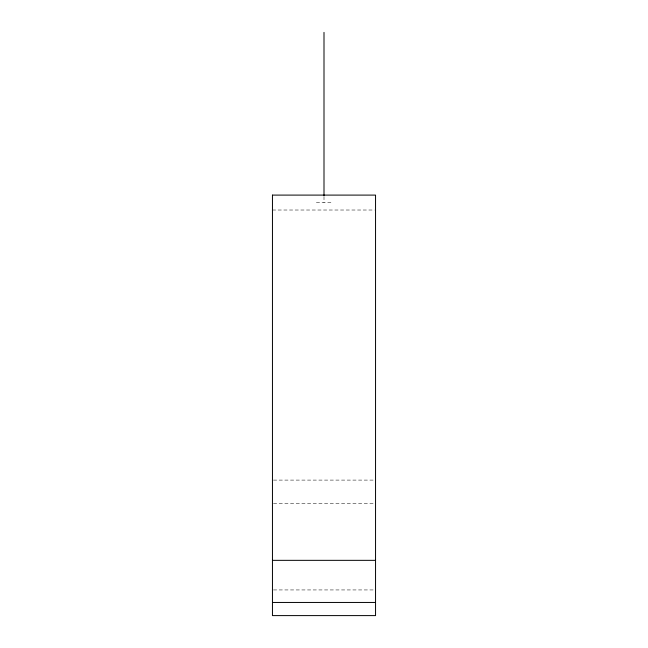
<?xml version="1.0" encoding="UTF-8"?>
<svg xmlns="http://www.w3.org/2000/svg" width="648" height="648" viewBox="0 0 648 648"><rect width="100%" height="100%" fill="white"/><g stroke="black" fill="none" stroke-linecap="round" stroke-linejoin="round"><path stroke-width="0.49" stroke-dasharray="3.24 2.43" d="M316.362 202.557L331.638 202.557M272.452 210.017L374.536 210.017M273.464 480.095L374.536 480.095M273.464 503.455L374.536 503.455M273.464 589.939L374.536 589.939M324 196.514L324 202.557"/><path stroke-width="0.97" d="M272.452 560.342L375.548 560.342M272.452 602.454L375.548 602.454M324 32.4L324 195.51M272.452 195.097L272.452 615.6L375.548 615.6L375.548 195.097L272.452 195.097"/></g></svg>
